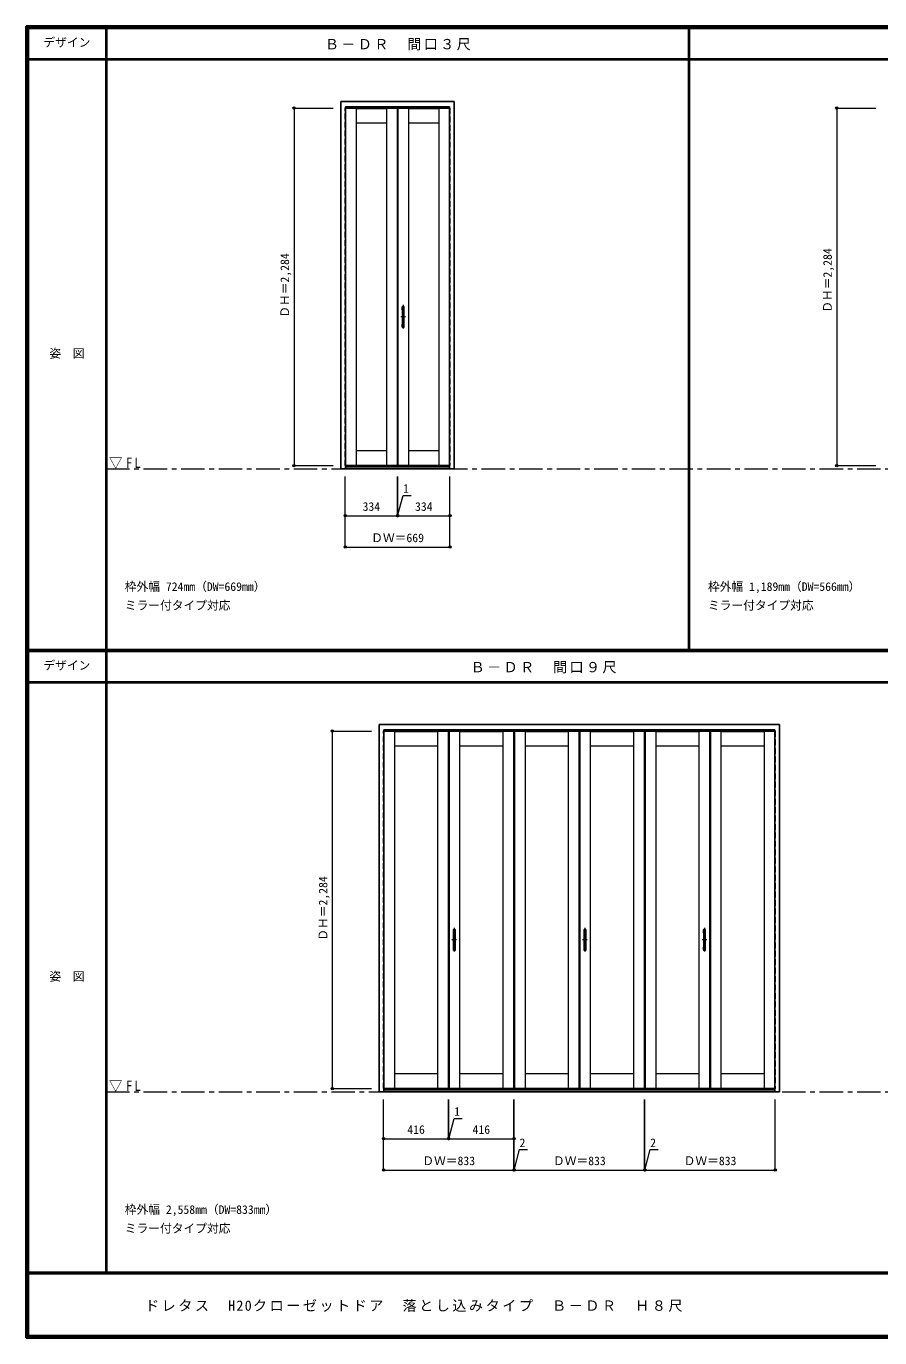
# Model space of a CAD drawing. Units: millimetres, scale not verified. Extents: x -6000 to 5700, y -4307 to 4260.
# Drawn here: x -6000 to -546, y -4205 to 4175 of the extents above; entities that cross this region are included whole.
import ezdxf
from ezdxf.enums import TextEntityAlignment as Align

# ---------------------------------------------------------------- set-up
doc = ezdxf.new("R2010")
doc.units = ezdxf.units.MM
doc.header["$LTSCALE"] = 30
doc.header["$PDMODE"] = 32
doc.header["$PDSIZE"] = 15
doc.linetypes.add('CHAIN1', pattern=[8, 5, -1, 1, -1])
doc.linetypes.add('DASHED1', pattern=[1.8, 1.2, -0.6])
for name, color, linetype, lineweight in [('0-1_通り芯', 4, 'CHAIN1', 9), ('0-2_扉', 3, 'Continuous', 25), ('0-3_仕上げ', 7, 'Continuous', 18), ('0-4_枠', 3, 'Continuous', 25), ('0-7_取手', 7, 'Continuous', 18), ('0-B_寸法', 7, 'Continuous', 9), ('F-1_枠', 6, 'Continuous', 40)]:
    doc.layers.add(name, color=color, linetype=linetype, lineweight=lineweight)
doc.layers.add('0-A_文字', color=7, linetype='Continuous')
doc.layers.add('F-A_文字', color=7, linetype='Continuous')
doc.styles.add('ＭＳ ゴシック', font='')
doc.styles.get('ＭＳ ゴシック').set_extended_font_data('MS Gothic')

msp = doc.modelspace()

# ---------------------------------------------------------------- linework, layer by layer
at = {"layer": '0-1_通り芯'}
for p, q in [((-3591.17, 2394.5), (-3591.17, 2240.5)), ((-3576.17, 2317.5), (-3606.17, 2317.5)), ((-3264.5, -1586), (-3264.5, -1740)), ((-2429.5, -1586), (-2429.5, -1740)), ((-1665.5, -1586), (-1665.5, -1740)), ((-3249.5, -1663), (-3279.5, -1663)), ((-2414.5, -1663), (-2444.5, -1663)), ((-1650.5, -1663), (-1680.5, -1663))]:
    msp.add_line(p, q, dxfattribs=at)
at = {"layer": '0-1_通り芯', "color": 7, "lineweight": 18}
for p, q in [((-5490, 1347), (5700, 1347)), ((-5490, -2633.5), (5700, -2633.5))]:
    msp.add_line(p, q, dxfattribs=at)
at = {"layer": '0-2_扉', "color": 4, "linetype": 'DASHED1', "lineweight": 9}
for p, q in [((-3961.17, 1367.5), (-3961.17, 3651.5)), ((-3958.67, 3651.5), (-3961.17, 3651.5)), ((-3294.67, 3651.5), (-3292.17, 3651.5)), ((-3292.17, 1367.5), (-3292.17, 3651.5)), ((-3958.67, 1367.5), (-3961.17, 1367.5)), ((-3294.67, 1367.5), (-3292.17, 1367.5)), ((-3716.5, -2613), (-3716.5, -329)), ((-3714, -329), (-3716.5, -329)), ((-1216, -329), (-1213.5, -329)), ((-1213.5, -2613), (-1213.5, -329)), ((-3714, -2613), (-3716.5, -2613)), ((-1216, -2613), (-1213.5, -2613))]:
    msp.add_line(p, q, dxfattribs=at)
at = {"layer": '0-2_扉'}
for p, q in [((-3958.67, 3651.5), (-3627.17, 3651.5)), ((-3627.17, 1367.5), (-3627.17, 3651.5)), ((-3626.17, 3651.5), (-3294.67, 3651.5)), ((-3626.17, 1367.5), (-3626.17, 3651.5)), ((-3958.67, 1367.5), (-3627.17, 1367.5)), ((-3626.17, 1367.5), (-3294.67, 1367.5)), ((-3714, -329), (-3300.5, -329)), ((-3300.5, -329), (-3300.5, -2613)), ((-3299.5, -329), (-3299.5, -2613)), ((-2881.5, -329), (-2465.5, -329)), ((-2881.5, -329), (-2881.5, -2613)), ((-2465.5, -329), (-2465.5, -2613)), ((-2464.5, -329), (-2048.5, -329)), ((-2464.5, -329), (-2464.5, -2613)), ((-2048.5, -329), (-2048.5, -2613)), ((-2046.5, -329), (-1630.5, -329)), ((-2046.5, -329), (-2046.5, -2613)), ((-1630.5, -329), (-1630.5, -2613)), ((-1629.5, -329), (-1629.5, -2613)), ((-1629.5, -329), (-1216, -329)), ((-3714, -2613), (-3300.5, -2613)), ((-3299.5, -2613), (-2883.5, -2613)), ((-2881.5, -2613), (-2465.5, -2613)), ((-2464.5, -2613), (-2048.5, -2613)), ((-2046.5, -2613), (-1630.5, -2613)), ((-1629.5, -2613), (-1216, -2613))]:
    msp.add_line(p, q, dxfattribs=at)
msp.add_lwpolyline([(-3299.5, -329), (-2883.5, -329), (-2883.5, -2613)], dxfattribs=at)
at = {"layer": '0-3_仕上げ', "linetype": 'DASHED1'}
for p, q in [((-3959.75, 3651.5), (-3959.75, 1367.5)), ((-3293.58, 3651.5), (-3293.58, 1367.5)), ((-3715.09, -329), (-3715.09, -2613)), ((-1214.91, -329), (-1214.91, -2613))]:
    msp.add_line(p, q, dxfattribs=at)
at = {"layer": '0-3_仕上げ'}
for p, q in [((-3892.17, 3651.5), (-3892.17, 1367.5)), ((-3892.17, 3650.09), (-3696.17, 3650.09)), ((-3696.17, 1367.5), (-3696.17, 3651.5)), ((-3628.58, 3651.5), (-3628.58, 1367.5)), ((-3624.75, 3651.5), (-3624.75, 1367.5)), ((-3557.17, 3651.5), (-3557.17, 1367.5)), ((-3557.17, 3650.09), (-3361.17, 3650.09)), ((-3361.17, 1367.5), (-3361.17, 3651.5)), ((-3696.17, 3555.5), (-3892.17, 3555.5)), ((-3361.17, 3555.5), (-3557.17, 3555.5)), ((-3892.17, 1463.5), (-3696.17, 1463.5)), ((-3557.17, 1463.5), (-3361.17, 1463.5)), ((-3892.17, 1368.91), (-3696.17, 1368.91)), ((-3557.17, 1368.91), (-3361.17, 1368.91)), ((-3647.5, -329), (-3647.5, -2613)), ((-3647.5, -330.41), (-3369.5, -330.41)), ((-3369.5, -2613), (-3369.5, -329)), ((-3301.91, -329), (-3301.91, -2613)), ((-3298.09, -329), (-3298.09, -2613)), ((-3230.5, -329), (-3230.5, -2613)), ((-3230.5, -330.41), (-2952.5, -330.41)), ((-2952.5, -2613), (-2952.5, -329)), ((-2884.91, -329), (-2884.91, -2613)), ((-2880.09, -329), (-2880.09, -2613)), ((-2812.5, -329), (-2812.5, -2613)), ((-2812.5, -330.41), (-2534.5, -330.41)), ((-2534.5, -2613), (-2534.5, -329)), ((-2466.91, -329), (-2466.91, -2613)), ((-2463.09, -329), (-2463.09, -2613)), ((-2395.5, -329), (-2395.5, -2613)), ((-2395.5, -330.41), (-2117.5, -330.41)), ((-2117.5, -2613), (-2117.5, -329)), ((-2049.91, -329), (-2049.91, -2613)), ((-2045.09, -329), (-2045.09, -2613)), ((-1977.5, -329), (-1977.5, -2613)), ((-1977.5, -330.41), (-1699.5, -330.41)), ((-1699.5, -2613), (-1699.5, -329)), ((-1631.91, -329), (-1631.91, -2613)), ((-1628.09, -329), (-1628.09, -2613)), ((-1560.5, -329), (-1560.5, -2613)), ((-1560.5, -330.41), (-1282.5, -330.41)), ((-1282.5, -2613), (-1282.5, -329)), ((-3369.5, -425), (-3647.5, -425)), ((-2952.5, -425), (-3230.5, -425)), ((-2534.5, -425), (-2812.5, -425)), ((-2117.5, -425), (-2395.5, -425)), ((-1699.5, -425), (-1977.5, -425)), ((-1282.5, -425), (-1560.5, -425)), ((-3647.5, -2517), (-3369.5, -2517)), ((-3230.5, -2517), (-2952.5, -2517)), ((-2812.5, -2517), (-2534.5, -2517)), ((-2395.5, -2517), (-2117.5, -2517)), ((-1977.5, -2517), (-1699.5, -2517)), ((-1560.5, -2517), (-1282.5, -2517)), ((-3647.5, -2611.59), (-3369.5, -2611.59)), ((-3230.5, -2611.59), (-2952.5, -2611.59)), ((-2812.5, -2611.59), (-2534.5, -2611.59)), ((-2395.5, -2611.59), (-2117.5, -2611.59)), ((-1977.5, -2611.59), (-1699.5, -2611.59)), ((-1560.5, -2611.59), (-1282.5, -2611.59))]:
    msp.add_line(p, q, dxfattribs=at)
at = {"layer": '0-4_枠'}
for p, q in [((-3988.67, 1347), (-3988.67, 3695)), ((-3988.67, 3695), (-3264.67, 3695)), ((-3264.67, 1347), (-3264.67, 3695)), ((-3958.67, 1347), (-3958.67, 3659)), ((-3958.67, 3659), (-3294.67, 3659)), ((-3294.67, 1347), (-3294.67, 3659)), ((-3988.67, 1347), (-3264.67, 1347)), ((-3958.67, 1359), (-3294.67, 1359)), ((-3744, -2633.5), (-3744, -285.5)), ((-3744, -285.5), (-1186, -285.5)), ((-3714, -2633.5), (-3714, -321.5)), ((-3714, -321.5), (-1216, -321.5)), ((-1216, -2633.5), (-1216, -321.5)), ((-1186, -2633.5), (-1186, -285.5)), ((-3744, -2633.5), (-1186, -2633.5)), ((-3714, -2621.5), (-1216, -2621.5))]:
    msp.add_line(p, q, dxfattribs=at)
at = {"layer": '0-7_取手'}
for p, q in [((-3597.17, 2363.5), (-3597.17, 2381.5)), ((-3585.17, 2363.5), (-3585.17, 2381.5)), ((-3597.17, 2253.5), (-3597.17, 2271.5)), ((-3585.17, 2253.5), (-3585.17, 2271.5)), ((-3270.5, -1617), (-3270.5, -1599)), ((-3258.5, -1617), (-3258.5, -1599)), ((-2435.5, -1617), (-2435.5, -1599)), ((-2423.5, -1617), (-2423.5, -1599)), ((-1671.5, -1617), (-1671.5, -1599)), ((-1659.5, -1617), (-1659.5, -1599)), ((-3270.5, -1727), (-3270.5, -1709)), ((-3258.5, -1727), (-3258.5, -1709)), ((-2435.5, -1727), (-2435.5, -1709)), ((-2423.5, -1727), (-2423.5, -1709)), ((-1671.5, -1727), (-1671.5, -1709)), ((-1659.5, -1727), (-1659.5, -1709))]:
    msp.add_line(p, q, dxfattribs=at)
at = {"layer": '0-7_取手', "color": 3, "lineweight": 25}
for p, q in [((-3596.17, 2251.5), (-3596.17, 2383.5)), ((-3587.17, 2384.5), (-3595.17, 2384.5)), ((-3586.17, 2251.5), (-3586.17, 2383.5)), ((-3595.17, 2250.5), (-3587.17, 2250.5)), ((-3269.5, -1729), (-3269.5, -1597)), ((-3260.5, -1596), (-3268.5, -1596)), ((-3259.5, -1729), (-3259.5, -1597)), ((-2434.5, -1729), (-2434.5, -1597)), ((-2425.5, -1596), (-2433.5, -1596)), ((-2424.5, -1729), (-2424.5, -1597)), ((-1670.5, -1729), (-1670.5, -1597)), ((-1661.5, -1596), (-1669.5, -1596)), ((-1660.5, -1729), (-1660.5, -1597)), ((-3268.5, -1730), (-3260.5, -1730)), ((-2433.5, -1730), (-2425.5, -1730)), ((-1669.5, -1730), (-1661.5, -1730))]:
    msp.add_line(p, q, dxfattribs=at)
at = {"layer": '0-7_取手'}
for centre, start, end in [((-3596.17, 2381.5), 90, 180), ((-3596.17, 2363.5), 180, 270), ((-3586.17, 2381.5), 0, 90), ((-3586.17, 2363.5), 270, 0), ((-3596.17, 2271.5), 90, 180), ((-3586.17, 2271.5), 0, 90), ((-3596.17, 2253.5), 180, 270), ((-3586.17, 2253.5), 270, 0), ((-3269.5, -1599), 90, 180), ((-3269.5, -1617), 180, 270), ((-3259.5, -1599), 0, 90), ((-3259.5, -1617), 270, 0), ((-2434.5, -1599), 90, 180), ((-2434.5, -1617), 180, 270), ((-2424.5, -1599), 0, 90), ((-2424.5, -1617), 270, 0), ((-1670.5, -1599), 90, 180), ((-1670.5, -1617), 180, 270), ((-1660.5, -1599), 0, 90), ((-1660.5, -1617), 270, 0), ((-3269.5, -1709), 90, 180), ((-3269.5, -1727), 180, 270), ((-3259.5, -1709), 0, 90), ((-3259.5, -1727), 270, 0), ((-2434.5, -1709), 90, 180), ((-2434.5, -1727), 180, 270), ((-2424.5, -1709), 0, 90), ((-2424.5, -1727), 270, 0), ((-1670.5, -1709), 90, 180), ((-1670.5, -1727), 180, 270), ((-1660.5, -1709), 0, 90), ((-1660.5, -1727), 270, 0)]:
    msp.add_arc(centre, 1, start, end, dxfattribs=at)
at = {"layer": '0-7_取手', "color": 3, "lineweight": 25}
for centre, start, end in [((-3595.17, 2383.5), 90, 180), ((-3587.17, 2383.5), 0, 90), ((-3595.17, 2251.5), 180, 270), ((-3587.17, 2251.5), 270, 0), ((-3268.5, -1597), 90, 180), ((-3260.5, -1597), 0, 90), ((-2433.5, -1597), 90, 180), ((-2425.5, -1597), 0, 90), ((-1669.5, -1597), 90, 180), ((-1661.5, -1597), 0, 90), ((-3268.5, -1729), 180, 270), ((-3260.5, -1729), 270, 0), ((-2433.5, -1729), 180, 270), ((-2425.5, -1729), 270, 0), ((-1669.5, -1729), 180, 270), ((-1661.5, -1729), 270, 0)]:
    msp.add_arc(centre, 1, start, end, dxfattribs=at)
at = {"layer": '0-B_寸法', "color": 4}
for p, q in [((-4288.67, 3651.5), (-4288.67, 1367.5)), ((-4288.67, 3651.5), (-4038.67, 3651.5)), ((-820.5, 3651.5), (-820.5, 1367.5)), ((-820.5, 3651.5), (-570.5, 3651.5)), ((-4288.67, 1367.5), (-4038.67, 1367.5)), ((-820.5, 1367.5), (-570.5, 1367.5)), ((-3961.17, 847), (-3961.17, 1297)), ((-3292.17, 847), (-3292.17, 1297)), ((-3626.17, 1047), (-3292.17, 1047)), ((-3961.17, 847), (-3292.17, 847)), ((-4044, -329), (-4044, -2613)), ((-4044, -329), (-3794, -329)), ((-4044, -2613), (-3794, -2613)), ((-3716.5, -3133.5), (-3716.5, -2683.5)), ((-2883.5, -3133.5), (-2883.5, -2683.5)), ((-3299.5, -2933.5), (-2883.5, -2933.5)), ((-3716.5, -3133.5), (-2883.5, -3133.5))]:
    msp.add_line(p, q, dxfattribs=at)
for points in [[(-3961.17, 1047), (-3627.17, 1047), (-3627.17, 1297)], [(-3627.17, 1047), (-3626.17, 1047), (-3626.17, 1297)], [(-3626.67, 1047), (-3591.72, 1177.43), (-3540.93, 1177.43)], [(-3716.5, -2933.5), (-3300.5, -2933.5), (-3300.5, -2683.5)], [(-3300.5, -2933.5), (-3299.5, -2933.5), (-3299.5, -2683.5)], [(-2883.5, -3133.5), (-2881.5, -3133.5), (-2881.5, -2683.5)], [(-2881.5, -3133.5), (-2048.5, -3133.5), (-2048.5, -2683.5)], [(-2048.5, -3133.5), (-2046.5, -3133.5), (-2046.5, -2683.5)], [(-2046.5, -3133.5), (-1213.5, -3133.5), (-1213.5, -2683.5)], [(-3300, -2933.5), (-3265.05, -2803.07), (-3214.27, -2803.07)], [(-2882.5, -3133.5), (-2847.55, -3003.07), (-2796.77, -3003.07)], [(-2047.5, -3133.5), (-2012.55, -3003.07), (-1961.77, -3003.07)]]:
    msp.add_lwpolyline(points, dxfattribs=at)
at = {"layer": '0-B_寸法'}
for p in [(-4288.67, 3651.5), (-820.5, 3651.5), (-4288.67, 1367.5), (-820.5, 1367.5), (-3961.17, 1047), (-3627.17, 1047), (-3626.17, 1047), (-3292.17, 1047), (-3961.17, 847), (-3292.17, 847), (-4044, -329), (-4044, -2613), (-3716.5, -2933.5), (-3300.5, -2933.5), (-3299.5, -2933.5), (-2883.5, -2933.5), (-3716.5, -3133.5), (-2883.5, -3133.5), (-2881.5, -3133.5), (-2048.5, -3133.5), (-2046.5, -3133.5), (-1213.5, -3133.5)]:
    msp.add_point(p, dxfattribs=at)
at = {"layer": 'F-1_枠'}
for p, q in [((-6000, 4175), (5700, 4175)), ((-6000, 4175), (-6000, -4205)), ((-6000, 4170), (5700, 4170)), ((-6000, 4165), (5700, 4165)), ((-5995, 4175), (-5995, -4205)), ((-5990, 4175), (-5990, -4205)), ((-5490, 4175), (-5490, -3790)), ((-1763.33, 190.5), (-1763.33, 4175)), ((-6000, 3965), (5700, 3965)), ((-6000, 190.5), (5700, 190.5)), ((-6000, 187.5), (5700, 187.5)), ((-6000, 184.5), (5700, 184.5)), ((-6000, -15.5), (5700, -15.5)), ((5700, -3790), (-6000, -3790)), ((5700, -3795), (-6000, -3795)), ((5700, -4195), (-6000, -4195)), ((5700, -4200), (-6000, -4200)), ((5700, -4205), (-6000, -4205))]:
    msp.add_line(p, q, dxfattribs=at)

# ---------------------------------------------------------------- texts
at = {"layer": '0-A_文字', "style": 'ＭＳ ゴシック'}
for s, p in [('枠外幅 724mm（DW=669mm）', (-5370, 550.5)), ('枠外幅 1,189mm（DW=566mm）', (-1643.33, 550.5)), ('ミラー付タイプ対応', (-5370, 430.5)), ('ミラー付タイプ対応', (-1643.33, 430.5)), ('枠外幅 2,558mm（DW=833mm）', (-5370, -3430)), ('ミラー付タイプ対応', (-5370, -3550))]:
    msp.add_text(s, height=54.99, dxfattribs=at).set_placement(p, align=Align.BOTTOM_LEFT)
at = {"layer": '0-A_文字', "char_height": 65.98, "attachment_point": 7, "style": 'ＭＳ ゴシック'}
for s, insert in [('\\T1.17;Ｂ－ＤＲ\u3000間口３尺', (-4091.67, 4020)), ('\\T1.26;\\W0.95;▽FL', (-5471.25, 1347)), ('\\T1.17;Ｂ－ＤＲ\u3000間口９尺', (-3160, 39.5)), ('\\T1.26;\\W0.95;▽FL', (-5471.25, -2633.5))]:
    msp.add_mtext(s, dxfattribs=dict(at, insert=insert))
at = {"layer": '0-B_寸法', "style": 'ＭＳ ゴシック'}
for p in [(-4303.67, 2312.28), (-835.5, 2344.28), (-4059, -1668.22)]:
    msp.add_text('ＤＨ＝2,284', height=54.99, rotation=90, dxfattribs=at).set_placement(p, align=Align.BOTTOM_LEFT)
for s, p in [('1', (-3591.72, 1177.43)), ('334', (-3850.42, 1062)), ('334', (-3515.42, 1062)), ('ＤＷ＝669', (-3795.42, 862)), ('1', (-3265.05, -2803.07)), ('416', (-3564.75, -2918.5)), ('416', (-3147.75, -2918.5)), ('2', (-2847.55, -3003.07)), ('2', (-2012.55, -3003.07)), ('ＤＷ＝833', (-3468.75, -3118.5)), ('ＤＷ＝833', (-2633.75, -3118.5)), ('ＤＷ＝833', (-1798.75, -3118.5))]:
    msp.add_text(s, height=54.99, dxfattribs=at).set_placement(p, align=Align.BOTTOM_LEFT)
at = {"layer": 'F-A_文字', "style": 'ＭＳ ゴシック'}
for s, p in [('デザイン', (-5890, 4027.5)), ('姿\u3000図', (-5852.5, 2040.25)), ('デザイン', (-5890, 47)), ('姿\u3000図', (-5852.5, -1940.25))]:
    msp.add_text(s, height=54.99, dxfattribs=at).set_placement(p, align=Align.BOTTOM_LEFT)
at = {"layer": 'F-A_文字', "insert": (-5240.82, -4040), "char_height": 65.98, "attachment_point": 7, "style": 'ＭＳ ゴシック'}
msp.add_mtext('\\T1.18;ドレタス\u3000H20クローゼットドア\u3000落とし込みタイプ\u3000Ｂ－ＤＲ\u3000Ｈ８尺', dxfattribs=at)

doc.saveas('drawing.dxf')
